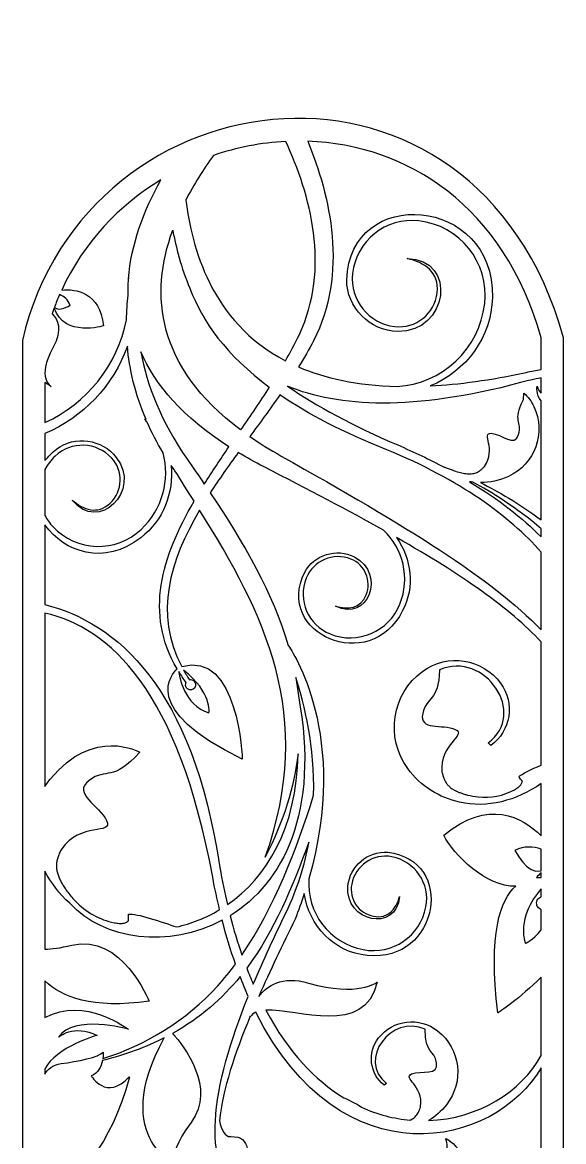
# Model space of a CAD drawing. Header units: centimetres. Extents: x 22.1 to 27, y -9 to 9.9.
# Drawn here: x 22.14 to 27, y -0.19 to 9.86 of the extents above; entities that cross this region are included whole.
import ezdxf

# ---------------------------------------------------------------- set-up
doc = ezdxf.new("R2010")
doc.units = ezdxf.units.CM
doc.header["$MEASUREMENT"] = 0
doc.layers.add('layer 1', color=7, linetype='Continuous')

msp = doc.modelspace()

# ---------------------------------------------------------------- linework, layer by layer
at = {"layer": 'layer 1', "color": 250, "lineweight": 30}
for points, knots in [([(26.99977, 7.03247), (26.99977, 7.03247), (26.99977, -9.00021), (26.99977, -9.00021), (26.99977, -9.00021), (26.99977, -9.00021), (22.13929, -9.00021), (22.13929, -9.00021), (22.13929, -9.00021), (22.13929, -9.00021), (22.13929, 7.00811), (22.13929, 7.00811), (22.13929, 7.00811), (22.71164, 9.4519), (26.20791, 9.86322), (26.99977, 7.03247)], [0, 0, 0, 0, 0.2, 0.2, 0.2, 0.2, 0.4, 0.4, 0.4, 0.4, 0.6, 0.6, 0.6, 0.6, 1, 1, 1, 1]), ([(23.85495, 8.66928), (24.06501, 8.7407), (24.28403, 8.78321), (24.50433, 8.79439), (24.50433, 8.79439), (24.72381, 8.32384), (24.90995, 7.65723), (24.62385, 7.05545), (24.62385, 7.05545), (24.58745, 6.97889), (24.54649, 6.90212), (24.50216, 6.82517), (24.50216, 6.82517), (23.8268, 7.17734), (23.66253, 7.8499), (23.60693, 8.26733), (23.60693, 8.26733), (23.67886, 8.40791), (23.76385, 8.54268), (23.85495, 8.66928)], [0, 0, 0, 0, 0.16666667, 0.16666667, 0.16666667, 0.16666667, 0.33333333, 0.33333333, 0.33333333, 0.33333333, 0.5, 0.5, 0.5, 0.5, 0.66666667, 0.66666667, 0.66666667, 0.66666667, 1, 1, 1, 1]), ([(26.79725, 7.03181), (26.79725, 7.03181), (26.79725, 6.74616), (26.79725, 6.74616), (26.79725, 6.74616), (26.75366, 6.73909), (26.70895, 6.73074), (26.66273, 6.72071), (26.66273, 6.72071), (26.34353, 6.65143), (26.058, 6.61253), (25.80243, 6.59885), (25.80243, 6.59885), (26.12044, 6.73067), (26.35486, 7.03591), (26.3596, 7.39454), (26.3596, 7.39454), (26.38377, 8.30721), (25.07613, 8.40683), (25.05235, 7.55234), (25.05235, 7.55234), (25.04899, 7.30427), (25.26105, 7.09109), (25.50907, 7.08781), (25.50907, 7.08781), (25.96481, 7.08185), (26.04868, 7.73677), (25.59429, 7.74274), (25.59429, 7.74274), (25.75214, 7.70731), (25.88474, 7.62405), (25.86363, 7.43566), (25.86363, 7.43566), (25.84244, 7.24694), (25.6722, 7.11105), (25.48353, 7.1323), (25.48353, 7.1323), (25.24752, 7.15876), (25.07766, 7.37143), (25.10409, 7.60743), (25.10409, 7.60743), (25.13728, 7.90241), (25.40318, 8.11466), (25.69821, 8.08159), (25.69821, 8.08159), (26.06696, 8.0402), (26.33217, 7.70778), (26.29078, 7.33906), (26.29078, 7.33906), (26.2445, 6.92632), (25.90632, 6.61722), (25.50518, 6.59433), (25.50518, 6.59433), (25.14573, 6.6036), (24.8548, 6.66846), (24.61902, 6.76974), (24.61902, 6.76974), (24.66792, 6.84806), (24.71335, 6.9264), (24.754, 7.0047), (24.754, 7.0047), (25.06741, 7.60839), (24.90239, 8.30734), (24.70324, 8.7958), (24.70324, 8.7958), (25.59309, 8.76498), (26.4638, 8.21872), (26.79725, 7.03181)], [0, 0, 0, 0, 0.05555556, 0.05555556, 0.05555556, 0.05555556, 0.11111111, 0.11111111, 0.11111111, 0.11111111, 0.16666667, 0.16666667, 0.16666667, 0.16666667, 0.22222222, 0.22222222, 0.22222222, 0.22222222, 0.27777778, 0.27777778, 0.27777778, 0.27777778, 0.33333333, 0.33333333, 0.33333333, 0.33333333, 0.38888889, 0.38888889, 0.38888889, 0.38888889, 0.44444444, 0.44444444, 0.44444444, 0.44444444, 0.5, 0.5, 0.5, 0.5, 0.55555556, 0.55555556, 0.55555556, 0.55555556, 0.61111111, 0.61111111, 0.61111111, 0.61111111, 0.66666667, 0.66666667, 0.66666667, 0.66666667, 0.72222222, 0.72222222, 0.72222222, 0.72222222, 0.77777778, 0.77777778, 0.77777778, 0.77777778, 0.83333333, 0.83333333, 0.83333333, 0.83333333, 0.88888889, 0.88888889, 0.88888889, 0.88888889, 1, 1, 1, 1]), ([(22.34181, 6.27138), (22.34181, 6.27138), (22.34181, 6.6288), (22.34181, 6.6288), (22.34181, 6.6288), (22.37495, 6.60669), (22.39744, 6.59458), (22.39744, 6.59458), (22.39744, 6.59458), (22.39744, 6.59458), (22.26289, 6.66836), (22.41365, 6.94191), (22.41365, 6.94191), (22.50487, 7.10747), (22.45731, 7.19945), (22.40552, 7.24629), (22.40552, 7.24629), (22.41167, 7.26388), (22.41799, 7.28134), (22.4245, 7.29868), (22.4245, 7.29868), (22.51752, 7.03178), (22.86829, 7.13857), (22.86829, 7.13857), (22.86829, 7.13857), (22.83342, 7.44178), (22.62145, 7.47135), (22.49232, 7.46022), (22.49232, 7.46022), (22.69093, 7.88739), (23.00752, 8.22226), (23.38319, 8.44988), (23.38319, 8.44988), (23.22946, 8.17423), (23.11462, 7.87079), (23.09293, 7.56014), (23.09293, 7.56014), (23.09293, 7.56014), (23.09163, 7.56916), (23.09163, 7.56916), (23.09163, 7.56916), (23.09203, 7.56512), (23.09232, 7.56109), (23.09269, 7.55705), (23.09269, 7.55705), (23.08946, 7.50953), (23.0885, 7.46183), (23.08988, 7.41407), (23.08988, 7.41407), (23.08124, 7.34426), (23.07559, 7.27036), (23.07396, 7.19303), (23.07396, 7.19303), (22.99373, 6.78588), (22.71895, 6.44118), (22.34181, 6.27138)], [0, 0, 0, 0, 0.06666667, 0.06666667, 0.06666667, 0.06666667, 0.13333333, 0.13333333, 0.13333333, 0.13333333, 0.2, 0.2, 0.2, 0.2, 0.26666667, 0.26666667, 0.26666667, 0.26666667, 0.33333333, 0.33333333, 0.33333333, 0.33333333, 0.4, 0.4, 0.4, 0.4, 0.46666667, 0.46666667, 0.46666667, 0.46666667, 0.53333333, 0.53333333, 0.53333333, 0.53333333, 0.6, 0.6, 0.6, 0.6, 0.66666667, 0.66666667, 0.66666667, 0.66666667, 0.73333333, 0.73333333, 0.73333333, 0.73333333, 0.8, 0.8, 0.8, 0.8, 0.86666667, 0.86666667, 0.86666667, 0.86666667, 1, 1, 1, 1]), ([(24.35661, 6.58809), (23.97024, 6.87568), (23.75232, 7.18037), (23.64371, 7.47642), (23.64371, 7.47642), (23.56408, 7.66236), (23.51831, 7.84528), (23.48918, 7.99766), (23.48918, 7.99766), (23.28021, 7.41782), (23.34168, 6.7712), (24.09852, 6.20572), (24.09852, 6.20572), (24.18666, 6.33354), (24.2745, 6.46103), (24.35661, 6.58809)], [0, 0, 0, 0, 0.2, 0.2, 0.2, 0.2, 0.4, 0.4, 0.4, 0.4, 0.6, 0.6, 0.6, 0.6, 1, 1, 1, 1]), ([(22.42776, 7.30766), (22.44208, 7.34534), (22.45713, 7.38248), (22.47317, 7.41887), (22.47317, 7.41887), (22.51024, 7.40293), (22.55092, 7.37422), (22.5681, 7.32284), (22.5681, 7.32284), (22.5681, 7.32284), (22.46574, 7.25831), (22.42776, 7.30766)], [0, 0, 0, 0, 0.25, 0.25, 0.25, 0.25, 0.5, 0.5, 0.5, 0.5, 1, 1, 1, 1]), ([(22.34181, 5.43706), (22.34181, 5.43706), (22.34181, 5.8478), (22.34181, 5.8478), (22.34181, 5.8478), (22.36462, 5.89209), (22.39521, 5.93327), (22.43361, 5.9693), (22.43361, 5.9693), (22.57806, 6.10476), (22.8049, 6.09745), (22.94038, 5.953), (22.94038, 5.953), (23.04873, 5.83758), (23.04295, 5.65603), (22.92745, 5.54768), (22.92745, 5.54768), (22.81214, 5.43954), (22.69034, 5.48656), (22.58789, 5.57432), (22.58789, 5.57432), (22.81869, 5.27378), (23.21431, 5.65668), (22.98284, 5.95813), (22.98284, 5.95813), (22.85686, 6.12218), (22.6086, 6.15742), (22.44458, 6.03137), (22.44458, 6.03137), (22.40356, 5.9989), (22.36962, 5.96435), (22.34181, 5.92843), (22.34181, 5.92843), (22.34181, 5.92843), (22.34181, 6.17207), (22.34181, 6.17207), (22.34181, 6.17207), (22.68136, 6.31576), (22.95487, 6.59708), (23.08209, 6.95684), (23.08209, 6.95684), (23.10053, 6.75191), (23.15063, 6.52932), (23.2499, 6.29734), (23.2499, 6.29734), (23.2499, 6.29734), (23.23684, 6.30027), (23.23684, 6.30027), (23.23684, 6.30027), (23.24474, 6.29184), (23.25239, 6.28325), (23.2598, 6.27454), (23.2598, 6.27454), (23.29982, 6.18373), (23.34745, 6.09154), (23.4037, 5.99844), (23.4037, 5.99844), (23.46628, 5.75829), (23.39893, 5.49227), (23.20518, 5.31055), (23.20518, 5.31055), (22.97955, 5.09887), (22.62511, 5.1101), (22.41342, 5.33577), (22.41342, 5.33577), (22.38427, 5.36684), (22.36042, 5.40099), (22.34181, 5.43706)], [0, 0, 0, 0, 0.05555556, 0.05555556, 0.05555556, 0.05555556, 0.11111111, 0.11111111, 0.11111111, 0.11111111, 0.16666667, 0.16666667, 0.16666667, 0.16666667, 0.22222222, 0.22222222, 0.22222222, 0.22222222, 0.27777778, 0.27777778, 0.27777778, 0.27777778, 0.33333333, 0.33333333, 0.33333333, 0.33333333, 0.38888889, 0.38888889, 0.38888889, 0.38888889, 0.44444444, 0.44444444, 0.44444444, 0.44444444, 0.5, 0.5, 0.5, 0.5, 0.55555556, 0.55555556, 0.55555556, 0.55555556, 0.61111111, 0.61111111, 0.61111111, 0.61111111, 0.66666667, 0.66666667, 0.66666667, 0.66666667, 0.72222222, 0.72222222, 0.72222222, 0.72222222, 0.77777778, 0.77777778, 0.77777778, 0.77777778, 0.83333333, 0.83333333, 0.83333333, 0.83333333, 0.88888889, 0.88888889, 0.88888889, 0.88888889, 1, 1, 1, 1]), ([(23.77317, 5.71858), (23.7235, 5.79158), (23.67281, 5.86477), (23.62139, 5.93826), (23.62139, 5.93826), (23.38213, 6.28027), (23.25827, 6.60907), (23.20305, 6.90421), (23.20305, 6.90421), (23.33186, 6.60812), (23.57967, 6.3186), (23.9939, 6.05351), (23.9939, 6.05351), (23.91773, 5.94207), (23.84299, 5.83039), (23.77317, 5.71858)], [0, 0, 0, 0, 0.2, 0.2, 0.2, 0.2, 0.4, 0.4, 0.4, 0.4, 0.6, 0.6, 0.6, 0.6, 1, 1, 1, 1]), ([(26.79725, 6.67134), (26.79725, 6.67134), (26.79725, 6.53413), (26.79725, 6.53413), (26.79725, 6.53413), (26.7702, 6.56163), (26.76223, 6.59842), (26.76223, 6.59842), (26.76223, 6.59842), (26.76223, 6.59842), (26.76106, 6.59566), (26.76106, 6.59566), (26.76106, 6.59566), (26.76106, 6.59566), (26.75188, 6.52041), (26.79725, 6.46454), (26.79725, 6.46454), (26.79725, 6.46454), (26.79725, 5.39564), (26.79725, 5.39564), (26.79725, 5.39564), (26.5994, 5.54465), (26.40687, 5.65461), (26.2536, 5.73095), (26.2536, 5.73095), (26.33785, 5.73066), (26.42346, 5.74849), (26.50486, 5.78649), (26.50486, 5.78649), (26.74117, 5.89676), (26.84336, 6.17772), (26.73301, 6.41406), (26.73301, 6.41406), (26.71095, 6.46132), (26.68036, 6.50187), (26.64393, 6.53475), (26.64393, 6.53475), (26.64393, 6.53475), (26.6384, 6.47781), (26.6384, 6.47781), (26.6384, 6.47781), (26.53799, 6.27983), (26.62944, 6.28074), (26.59538, 6.16307), (26.59538, 6.16307), (26.56104, 6.04404), (26.44341, 6.16809), (26.35, 6.17372), (26.35, 6.17372), (26.25662, 6.17923), (26.40034, 6.034), (26.28951, 5.87657), (26.28951, 5.87657), (26.28732, 5.87349), (26.2838, 5.87082), (26.28115, 5.86821), (26.28115, 5.86821), (26.27538, 5.86244), (26.26951, 5.85683), (26.26344, 5.85139), (26.26344, 5.85139), (26.25749, 5.84616), (26.25137, 5.84112), (26.24484, 5.83664), (26.24484, 5.83664), (26.23854, 5.8322), (26.23191, 5.82821), (26.22504, 5.82482), (26.22504, 5.82482), (26.21821, 5.82143), (26.21107, 5.81868), (26.20378, 5.8165), (26.20378, 5.8165), (26.1964, 5.81435), (26.18889, 5.81273), (26.18125, 5.8117), (26.18125, 5.8117), (26.17347, 5.81069), (26.16563, 5.81019), (26.15781, 5.81014), (26.15781, 5.81014), (26.14972, 5.8101), (26.14171, 5.81046), (26.13371, 5.81121), (26.13371, 5.81121), (26.12564, 5.81193), (26.11755, 5.81292), (26.10951, 5.81422), (26.10951, 5.81422), (26.10145, 5.81557), (26.09342, 5.81715), (26.08547, 5.81886), (26.08547, 5.81886), (26.0775, 5.82061), (26.06959, 5.82253), (26.06175, 5.82465), (26.06175, 5.82465), (26.03872, 5.83084), (26.01576, 5.83837), (25.99382, 5.8476), (25.99382, 5.8476), (25.99382, 5.8476), (25.99027, 5.84785), (25.99027, 5.84785), (25.99027, 5.84785), (25.95105, 5.86294), (25.92899, 5.87016), (25.92899, 5.87016), (25.92899, 5.87016), (25.92899, 5.87016), (25.9267, 5.86935), (25.9267, 5.86935), (25.9267, 5.86935), (25.79807, 5.93788), (25.65933, 6.00475), (25.50956, 6.06946), (25.50956, 6.06946), (25.10686, 6.24164), (24.78212, 6.41851), (24.52113, 6.59639), (24.52113, 6.59639), (24.9818, 6.40938), (25.64656, 6.3693), (26.61196, 6.62886), (26.61196, 6.62886), (26.67623, 6.64614), (26.73785, 6.66012), (26.79725, 6.67134)], [0, 0, 0, 0, 0.03030303, 0.03030303, 0.03030303, 0.03030303, 0.06060606, 0.06060606, 0.06060606, 0.06060606, 0.09090909, 0.09090909, 0.09090909, 0.09090909, 0.12121212, 0.12121212, 0.12121212, 0.12121212, 0.15151515, 0.15151515, 0.15151515, 0.15151515, 0.18181818, 0.18181818, 0.18181818, 0.18181818, 0.21212121, 0.21212121, 0.21212121, 0.21212121, 0.24242424, 0.24242424, 0.24242424, 0.24242424, 0.27272727, 0.27272727, 0.27272727, 0.27272727, 0.3030303, 0.3030303, 0.3030303, 0.3030303, 0.33333333, 0.33333333, 0.33333333, 0.33333333, 0.36363636, 0.36363636, 0.36363636, 0.36363636, 0.39393939, 0.39393939, 0.39393939, 0.39393939, 0.42424242, 0.42424242, 0.42424242, 0.42424242, 0.45454545, 0.45454545, 0.45454545, 0.45454545, 0.48484848, 0.48484848, 0.48484848, 0.48484848, 0.51515152, 0.51515152, 0.51515152, 0.51515152, 0.54545455, 0.54545455, 0.54545455, 0.54545455, 0.57575758, 0.57575758, 0.57575758, 0.57575758, 0.60606061, 0.60606061, 0.60606061, 0.60606061, 0.63636364, 0.63636364, 0.63636364, 0.63636364, 0.66666667, 0.66666667, 0.66666667, 0.66666667, 0.6969697, 0.6969697, 0.6969697, 0.6969697, 0.72727273, 0.72727273, 0.72727273, 0.72727273, 0.75757576, 0.75757576, 0.75757576, 0.75757576, 0.78787879, 0.78787879, 0.78787879, 0.78787879, 0.81818182, 0.81818182, 0.81818182, 0.81818182, 0.84848485, 0.84848485, 0.84848485, 0.84848485, 0.87878788, 0.87878788, 0.87878788, 0.87878788, 0.90909091, 0.90909091, 0.90909091, 0.90909091, 0.93939394, 0.93939394, 0.93939394, 0.93939394, 1, 1, 1, 1]), ([(26.79725, 5.10705), (26.79725, 5.10705), (26.79725, 4.40894), (26.79725, 4.40894), (26.79725, 4.40894), (26.35399, 4.87125), (25.58956, 5.33937), (24.46399, 5.9697), (24.46399, 5.9697), (24.36135, 6.02717), (24.26822, 6.08591), (24.18223, 6.14552), (24.18223, 6.14552), (24.27386, 6.27034), (24.36579, 6.39489), (24.45263, 6.5193), (24.45263, 6.5193), (24.70424, 6.34618), (25.01955, 6.18014), (25.41257, 6.02706), (25.41257, 6.02706), (26.06795, 5.75331), (26.51285, 5.43458), (26.79725, 5.10705)], [0, 0, 0, 0, 0.14285714, 0.14285714, 0.14285714, 0.14285714, 0.28571429, 0.28571429, 0.28571429, 0.28571429, 0.42857143, 0.42857143, 0.42857143, 0.42857143, 0.57142857, 0.57142857, 0.57142857, 0.57142857, 0.71428571, 0.71428571, 0.71428571, 0.71428571, 1, 1, 1, 1]), ([(26.79725, 4.301), (26.79725, 4.301), (26.79725, 3.19425), (26.79725, 3.19425), (26.79725, 3.19425), (26.70983, 3.15816), (26.61944, 3.11624), (26.59858, 3.08976), (26.59858, 3.08976), (26.59611, 3.08667), (26.6308, 3.05267), (26.62974, 3.04892), (26.62974, 3.04892), (26.62852, 3.0448), (26.62707, 3.04075), (26.62543, 3.03681), (26.62543, 3.03681), (26.62186, 3.02834), (26.61709, 3.02066), (26.61126, 3.01369), (26.61126, 3.01369), (26.6045, 3.00575), (26.59646, 2.99884), (26.58815, 2.99264), (26.58815, 2.99264), (26.57888, 2.98571), (26.56889, 2.97958), (26.55872, 2.97385), (26.55872, 2.97385), (26.46042, 2.91832), (26.3433, 2.89785), (26.23141, 2.90977), (26.23141, 2.90977), (26.20008, 2.91307), (26.16865, 2.91897), (26.13797, 2.92647), (26.13797, 2.92647), (26.12754, 2.92902), (26.11714, 2.93183), (26.10678, 2.93488), (26.10678, 2.93488), (26.09648, 2.93798), (26.08616, 2.94126), (26.07595, 2.94484), (26.07595, 2.94484), (26.06578, 2.94846), (26.05577, 2.95246), (26.04595, 2.95677), (26.04595, 2.95677), (26.0362, 2.961), (26.02668, 2.9657), (26.01731, 2.9709), (26.01731, 2.9709), (26.00828, 2.97593), (25.99953, 2.98153), (25.99113, 2.98766), (25.99113, 2.98766), (25.98294, 2.99372), (25.97523, 3.00039), (25.96806, 3.00758), (25.96806, 3.00758), (25.96101, 3.01474), (25.95447, 3.0225), (25.94869, 3.03077), (25.94869, 3.03077), (25.9429, 3.0391), (25.93775, 3.04795), (25.93327, 3.05712), (25.93327, 3.05712), (25.92855, 3.06647), (25.92466, 3.07623), (25.92111, 3.08609), (25.92111, 3.08609), (25.91754, 3.09626), (25.9143, 3.1065), (25.91131, 3.11687), (25.91131, 3.11687), (25.9099, 3.1216), (25.9075, 3.12695), (25.90694, 3.13192), (25.90694, 3.13192), (25.87876, 3.38516), (26.13804, 3.46195), (26.02622, 3.51511), (26.02622, 3.51511), (25.9143, 3.56815), (25.69877, 3.49926), (25.73485, 3.65921), (25.73485, 3.65921), (25.77037, 3.81741), (25.87585, 3.75804), (25.88562, 4.05167), (25.88562, 4.05167), (26.29349, 4.22255), (26.68245, 3.65808), (26.32092, 3.39355), (26.32092, 3.39355), (26.32092, 3.39355), (26.34716, 3.37072), (26.34716, 3.37072), (26.34716, 3.37072), (26.52548, 3.50113), (26.56424, 3.75133), (26.43388, 3.92966), (26.43388, 3.92966), (26.2709, 4.15252), (25.95809, 4.20106), (25.73524, 4.03806), (25.73524, 4.03806), (25.45658, 3.83432), (25.39596, 3.44331), (25.59973, 3.16474), (25.59973, 3.16474), (25.71735, 3.00391), (25.88492, 2.90124), (26.06549, 2.86234), (26.06549, 2.86234), (26.31305, 2.80596), (26.57539, 2.87443), (26.79725, 3.02911), (26.79725, 3.02911), (26.79725, 3.02911), (26.79725, 2.56062), (26.79725, 2.56062), (26.79725, 2.56062), (26.62723, 2.72954), (26.32327, 2.89727), (25.92466, 2.56494), (25.92466, 2.56494), (26.00775, 2.39192), (26.30909, 2.09467), (26.56917, 2.10866), (26.56917, 2.10866), (26.43344, 1.98616), (26.32111, 1.68456), (26.40898, 0.96996), (26.40898, 0.96996), (26.40898, 0.96996), (26.61221, 1.10309), (26.79725, 1.2911), (26.79725, 1.2911), (26.79725, 1.2911), (26.79725, 0.58789), (26.79725, 0.58789), (26.79725, 0.58789), (26.62392, 0.2633), (26.23151, 0.02004), (25.78571, 0.00338), (25.78571, 0.00338), (25.84645, 0.03946), (25.90169, 0.08712), (25.94798, 0.14599), (25.94798, 0.14599), (26.1092, 0.35096), (26.07373, 0.6478), (25.86867, 0.80902), (25.86867, 0.80902), (25.70471, 0.93797), (25.46721, 0.90957), (25.33827, 0.7456), (25.33827, 0.7456), (25.23512, 0.61436), (25.25779, 0.42441), (25.38901, 0.32125), (25.38901, 0.32125), (25.38901, 0.32125), (25.40944, 0.33779), (25.40944, 0.33779), (25.40944, 0.33779), (25.14342, 0.54707), (25.45202, 0.96306), (25.75549, 0.82326), (25.75549, 0.82326), (25.75513, 0.60128), (25.83634, 0.64333), (25.85899, 0.52292), (25.85899, 0.52292), (25.88201, 0.40119), (25.72108, 0.4589), (25.63515, 0.4218), (25.63515, 0.4218), (25.54933, 0.38462), (25.74309, 0.31979), (25.71513, 0.1293), (25.71513, 0.1293), (25.71457, 0.12556), (25.71263, 0.12159), (25.71144, 0.11805), (25.71144, 0.11805), (25.70889, 0.11031), (25.70618, 0.10265), (25.70322, 0.09507), (25.70322, 0.09507), (25.70027, 0.08772), (25.69708, 0.08047), (25.69328, 0.07351), (25.69328, 0.07351), (25.68964, 0.06672), (25.68552, 0.06017), (25.68093, 0.05403), (25.68093, 0.05403), (25.67635, 0.04794), (25.67121, 0.04225), (25.66569, 0.03703), (25.66569, 0.03703), (25.66009, 0.03178), (25.65409, 0.02695), (25.64775, 0.02259), (25.64775, 0.02259), (25.64125, 0.01818), (25.63449, 0.01419), (25.62754, 0.01062), (25.62754, 0.01062), (25.62551, 0.00958), (25.62349, 0.00856), (25.62145, 0.00759), (25.62145, 0.00759), (25.47731, 0.02036), (25.32989, 0.0574), (25.18436, 0.12348), (25.18436, 0.12348), (25.15822, 0.14659), (25.0878, 0.1807), (25.02473, 0.20873), (25.02473, 0.20873), (24.76971, 0.36526), (24.52678, 0.61844), (24.32544, 0.99455), (24.32544, 0.99455), (24.61644, 1.00872), (25.20953, 0.75348), (25.32544, 1.2463), (25.32544, 1.2463), (25.32544, 1.2463), (25.15444, 1.11079), (24.70945, 1.23831), (24.70945, 1.23831), (24.46909, 1.30718), (24.33548, 1.21541), (24.26337, 1.11646), (24.26337, 1.11646), (24.26337, 1.11646), (24.26218, 1.11885), (24.26218, 1.11885), (24.26218, 1.11885), (24.36436, 1.34988), (24.47787, 1.58402), (24.58834, 1.81227), (24.58834, 1.81227), (24.61924, 1.89041), (24.64672, 1.96688), (24.67124, 2.04175), (24.67124, 2.04175), (24.71115, 1.75517), (24.93965, 1.51256), (25.23608, 1.48596), (25.23608, 1.48596), (25.88728, 1.41878), (26.02999, 2.34826), (25.42035, 2.41198), (25.42035, 2.41198), (25.24319, 2.42795), (25.07916, 2.28798), (25.06327, 2.11083), (25.06327, 2.11083), (25.03409, 1.78532), (25.49775, 1.68955), (25.52686, 2.0141), (25.52686, 2.0141), (25.4929, 1.90319), (25.42614, 1.81292), (25.29258, 1.83832), (25.29258, 1.83832), (25.1588, 1.86378), (25.07096, 1.99293), (25.09647, 2.12667), (25.09647, 2.12667), (25.12829, 2.29396), (25.28963, 2.40377), (25.45693, 2.37197), (25.45693, 2.37197), (25.666, 2.33212), (25.80323, 2.1304), (25.76344, 1.92128), (25.76344, 1.92128), (25.7137, 1.65989), (25.46153, 1.48844), (25.20017, 1.53819), (25.20017, 1.53819), (24.89593, 1.59606), (24.6891, 1.8735), (24.71235, 2.17519), (24.71235, 2.17519), (25.08244, 3.46049), (24.55546, 4.22921), (24.52709, 4.26929), (24.52709, 4.26929), (24.39005, 4.73816), (24.13078, 5.18584), (23.82672, 5.63927), (23.82672, 5.63927), (23.9048, 5.76041), (23.98985, 5.88115), (24.07711, 6.00157), (24.07711, 6.00157), (24.14997, 5.95784), (24.22711, 5.91478), (24.30962, 5.87256), (24.30962, 5.87256), (24.71163, 5.66688), (25.06859, 5.4794), (25.38263, 5.30347), (25.38263, 5.30347), (25.5582, 5.13867), (25.62444, 4.877), (25.52935, 4.64006), (25.52935, 4.64006), (25.43029, 4.39315), (25.14991, 4.27325), (24.90297, 4.37233), (24.90297, 4.37233), (24.70541, 4.45161), (24.60954, 4.67596), (24.68875, 4.87352), (24.68875, 4.87352), (24.7522, 5.03155), (24.93169, 5.10819), (25.08973, 5.04476), (25.08973, 5.04476), (25.2161, 4.99412), (25.27748, 4.8505), (25.22678, 4.72411), (25.22678, 4.72411), (25.17614, 4.59795), (25.06412, 4.59039), (24.9524, 4.62162), (24.9524, 4.62162), (25.2414, 4.47111), (25.41082, 4.91321), (25.12096, 5.06418), (25.12096, 5.06418), (24.96321, 5.14634), (24.7569, 5.08369), (24.67478, 4.92589), (24.67478, 4.92589), (24.39966, 4.37815), (25.25934, 3.99705), (25.55397, 4.58166), (25.55397, 4.58166), (25.66546, 4.79576), (25.63319, 5.04883), (25.49976, 5.23724), (25.49976, 5.23724), (26.0888, 4.90092), (26.51651, 4.60507), (26.79725, 4.301)], [0, 0, 0, 0, 0.01111111, 0.01111111, 0.01111111, 0.01111111, 0.02222222, 0.02222222, 0.02222222, 0.02222222, 0.03333333, 0.03333333, 0.03333333, 0.03333333, 0.04444444, 0.04444444, 0.04444444, 0.04444444, 0.05555556, 0.05555556, 0.05555556, 0.05555556, 0.06666667, 0.06666667, 0.06666667, 0.06666667, 0.07777778, 0.07777778, 0.07777778, 0.07777778, 0.08888889, 0.08888889, 0.08888889, 0.08888889, 0.1, 0.1, 0.1, 0.1, 0.11111111, 0.11111111, 0.11111111, 0.11111111, 0.12222222, 0.12222222, 0.12222222, 0.12222222, 0.13333333, 0.13333333, 0.13333333, 0.13333333, 0.14444444, 0.14444444, 0.14444444, 0.14444444, 0.15555556, 0.15555556, 0.15555556, 0.15555556, 0.16666667, 0.16666667, 0.16666667, 0.16666667, 0.17777778, 0.17777778, 0.17777778, 0.17777778, 0.18888889, 0.18888889, 0.18888889, 0.18888889, 0.2, 0.2, 0.2, 0.2, 0.21111111, 0.21111111, 0.21111111, 0.21111111, 0.22222222, 0.22222222, 0.22222222, 0.22222222, 0.23333333, 0.23333333, 0.23333333, 0.23333333, 0.24444444, 0.24444444, 0.24444444, 0.24444444, 0.25555556, 0.25555556, 0.25555556, 0.25555556, 0.26666667, 0.26666667, 0.26666667, 0.26666667, 0.27777778, 0.27777778, 0.27777778, 0.27777778, 0.28888889, 0.28888889, 0.28888889, 0.28888889, 0.3, 0.3, 0.3, 0.3, 0.31111111, 0.31111111, 0.31111111, 0.31111111, 0.32222222, 0.32222222, 0.32222222, 0.32222222, 0.33333333, 0.33333333, 0.33333333, 0.33333333, 0.34444444, 0.34444444, 0.34444444, 0.34444444, 0.35555556, 0.35555556, 0.35555556, 0.35555556, 0.36666667, 0.36666667, 0.36666667, 0.36666667, 0.37777778, 0.37777778, 0.37777778, 0.37777778, 0.38888889, 0.38888889, 0.38888889, 0.38888889, 0.4, 0.4, 0.4, 0.4, 0.41111111, 0.41111111, 0.41111111, 0.41111111, 0.42222222, 0.42222222, 0.42222222, 0.42222222, 0.43333333, 0.43333333, 0.43333333, 0.43333333, 0.44444444, 0.44444444, 0.44444444, 0.44444444, 0.45555556, 0.45555556, 0.45555556, 0.45555556, 0.46666667, 0.46666667, 0.46666667, 0.46666667, 0.47777778, 0.47777778, 0.47777778, 0.47777778, 0.48888889, 0.48888889, 0.48888889, 0.48888889, 0.5, 0.5, 0.5, 0.5, 0.51111111, 0.51111111, 0.51111111, 0.51111111, 0.52222222, 0.52222222, 0.52222222, 0.52222222, 0.53333333, 0.53333333, 0.53333333, 0.53333333, 0.54444444, 0.54444444, 0.54444444, 0.54444444, 0.55555556, 0.55555556, 0.55555556, 0.55555556, 0.56666667, 0.56666667, 0.56666667, 0.56666667, 0.57777778, 0.57777778, 0.57777778, 0.57777778, 0.58888889, 0.58888889, 0.58888889, 0.58888889, 0.6, 0.6, 0.6, 0.6, 0.61111111, 0.61111111, 0.61111111, 0.61111111, 0.62222222, 0.62222222, 0.62222222, 0.62222222, 0.63333333, 0.63333333, 0.63333333, 0.63333333, 0.64444444, 0.64444444, 0.64444444, 0.64444444, 0.65555556, 0.65555556, 0.65555556, 0.65555556, 0.66666667, 0.66666667, 0.66666667, 0.66666667, 0.67777778, 0.67777778, 0.67777778, 0.67777778, 0.68888889, 0.68888889, 0.68888889, 0.68888889, 0.7, 0.7, 0.7, 0.7, 0.71111111, 0.71111111, 0.71111111, 0.71111111, 0.72222222, 0.72222222, 0.72222222, 0.72222222, 0.73333333, 0.73333333, 0.73333333, 0.73333333, 0.74444444, 0.74444444, 0.74444444, 0.74444444, 0.75555556, 0.75555556, 0.75555556, 0.75555556, 0.76666667, 0.76666667, 0.76666667, 0.76666667, 0.77777778, 0.77777778, 0.77777778, 0.77777778, 0.78888889, 0.78888889, 0.78888889, 0.78888889, 0.8, 0.8, 0.8, 0.8, 0.81111111, 0.81111111, 0.81111111, 0.81111111, 0.82222222, 0.82222222, 0.82222222, 0.82222222, 0.83333333, 0.83333333, 0.83333333, 0.83333333, 0.84444444, 0.84444444, 0.84444444, 0.84444444, 0.85555556, 0.85555556, 0.85555556, 0.85555556, 0.86666667, 0.86666667, 0.86666667, 0.86666667, 0.87777778, 0.87777778, 0.87777778, 0.87777778, 0.88888889, 0.88888889, 0.88888889, 0.88888889, 0.9, 0.9, 0.9, 0.9, 0.91111111, 0.91111111, 0.91111111, 0.91111111, 0.92222222, 0.92222222, 0.92222222, 0.92222222, 0.93333333, 0.93333333, 0.93333333, 0.93333333, 0.94444444, 0.94444444, 0.94444444, 0.94444444, 0.95555556, 0.95555556, 0.95555556, 0.95555556, 0.96666667, 0.96666667, 0.96666667, 0.96666667, 0.97777778, 0.97777778, 0.97777778, 0.97777778, 1, 1, 1, 1]), ([(22.34181, 4.63552), (22.34181, 4.63552), (22.34181, 5.3512), (22.34181, 5.3512), (22.34181, 5.3512), (22.5124, 5.10847), (22.87563, 4.9789), (23.20248, 5.23689), (23.20248, 5.23689), (23.40549, 5.3928), (23.49838, 5.64158), (23.47664, 5.88449), (23.47664, 5.88449), (23.48738, 5.86862), (23.49835, 5.85273), (23.50961, 5.83683), (23.50961, 5.83683), (23.56704, 5.74569), (23.62437, 5.65526), (23.68087, 5.56517), (23.68087, 5.56517), (23.39152, 5.06347), (23.23419, 4.55925), (23.52937, 4.05831), (23.52937, 4.05831), (23.48615, 4.01897), (23.17986, 3.69839), (24.11415, 3.24828), (24.11415, 3.24828), (24.11415, 3.24828), (24.08092, 4.23046), (23.5698, 4.07969), (23.5698, 4.07969), (23.32098, 4.5585), (23.46153, 5.02475), (23.73127, 5.48451), (23.73127, 5.48451), (24.31021, 4.55404), (24.77708, 3.64853), (24.32033, 2.36735), (24.32033, 2.36735), (24.48688, 2.69331), (24.58018, 3.00093), (24.61517, 3.29544), (24.61517, 3.29544), (24.60372, 2.62565), (24.33159, 2.18468), (23.98067, 1.94215), (23.98067, 1.94215), (23.95571, 2.04795), (23.93278, 2.15843), (23.91249, 2.2746), (23.91249, 2.2746), (23.66899, 3.9004), (22.9819, 4.47569), (22.34181, 4.63552)], [0, 0, 0, 0, 0.06666667, 0.06666667, 0.06666667, 0.06666667, 0.13333333, 0.13333333, 0.13333333, 0.13333333, 0.2, 0.2, 0.2, 0.2, 0.26666667, 0.26666667, 0.26666667, 0.26666667, 0.33333333, 0.33333333, 0.33333333, 0.33333333, 0.4, 0.4, 0.4, 0.4, 0.46666667, 0.46666667, 0.46666667, 0.46666667, 0.53333333, 0.53333333, 0.53333333, 0.53333333, 0.6, 0.6, 0.6, 0.6, 0.66666667, 0.66666667, 0.66666667, 0.66666667, 0.73333333, 0.73333333, 0.73333333, 0.73333333, 0.8, 0.8, 0.8, 0.8, 0.86666667, 0.86666667, 0.86666667, 0.86666667, 1, 1, 1, 1]), ([(26.79725, 5.31691), (26.79725, 5.31691), (26.79725, 5.24409), (26.79725, 5.24409), (26.79725, 5.24409), (26.62932, 5.41361), (26.41761, 5.58031), (26.15518, 5.73959), (26.15518, 5.73959), (26.16505, 5.73788), (26.17495, 5.73644), (26.1849, 5.73523), (26.1849, 5.73523), (26.35094, 5.64731), (26.57297, 5.51093), (26.79725, 5.31691)], [0, 0, 0, 0, 0.2, 0.2, 0.2, 0.2, 0.4, 0.4, 0.4, 0.4, 0.6, 0.6, 0.6, 0.6, 1, 1, 1, 1]), ([(22.34181, 3.00289), (22.34181, 3.00289), (22.34181, 4.55912), (22.34181, 4.55912), (22.34181, 4.55912), (22.92194, 4.43166), (23.54152, 3.8615), (23.84836, 2.18754), (23.84836, 2.18754), (23.86726, 2.08657), (23.88812, 1.99005), (23.91036, 1.89681), (23.91036, 1.89681), (23.78628, 1.82227), (23.65429, 1.77098), (23.52179, 1.74178), (23.52179, 1.74178), (23.40575, 1.78335), (23.15595, 1.86862), (23.09328, 1.85582), (23.09328, 1.85582), (23.08862, 1.85487), (23.09425, 1.7963), (23.09022, 1.79367), (23.09022, 1.79367), (23.08586, 1.79082), (23.08141, 1.78816), (23.0767, 1.78581), (23.0767, 1.78581), (23.06699, 1.78078), (23.05645, 1.77734), (23.04549, 1.77552), (23.04549, 1.77552), (23.03312, 1.7734), (23.02048, 1.77325), (23.00784, 1.77406), (23.00784, 1.77406), (22.99382, 1.77497), (22.97969, 1.77699), (22.96599, 1.77968), (22.96599, 1.77968), (22.8314, 1.80516), (22.70723, 1.87768), (22.61291, 1.97615), (22.61291, 1.97615), (22.58646, 2.00374), (22.56197, 2.03369), (22.53956, 2.06463), (22.53956, 2.06463), (22.53191, 2.07519), (22.52446, 2.08588), (22.5173, 2.09678), (22.5173, 2.09678), (22.51008, 2.10768), (22.50308, 2.1188), (22.49657, 2.13012), (22.49657, 2.13012), (22.49003, 2.14144), (22.48373, 2.15285), (22.47802, 2.1646), (22.47802, 2.1646), (22.4723, 2.17613), (22.46717, 2.18792), (22.46263, 2.19997), (22.46263, 2.19997), (22.45819, 2.2117), (22.45446, 2.22376), (22.45155, 2.23602), (22.45155, 2.23602), (22.44872, 2.24805), (22.44673, 2.26018), (22.44575, 2.27243), (22.44575, 2.27243), (22.44485, 2.28465), (22.44481, 2.29684), (22.44596, 2.30904), (22.44596, 2.30904), (22.44702, 2.32133), (22.44916, 2.33349), (22.45217, 2.3455), (22.45217, 2.3455), (22.4552, 2.35782), (22.45922, 2.36996), (22.46367, 2.38186), (22.46367, 2.38186), (22.46817, 2.39404), (22.47333, 2.40601), (22.47854, 2.41796), (22.47854, 2.41796), (22.48097, 2.42345), (22.48296, 2.43027), (22.48636, 2.43528), (22.48636, 2.43528), (22.65817, 2.69163), (22.95805, 2.56015), (22.89608, 2.69672), (22.89608, 2.69672), (22.83411, 2.83323), (22.58084, 2.93786), (22.73912, 3.05772), (22.73912, 3.05772), (22.89738, 3.1776), (22.94798, 3.03591), (23.19319, 3.31184), (23.19319, 3.31184), (23.19319, 3.31184), (22.78054, 3.54482), (22.38922, 3.06883), (22.38922, 3.06883), (22.37181, 3.04765), (22.35606, 3.02561), (22.34181, 3.00289)], [0, 0, 0, 0, 0.03448276, 0.03448276, 0.03448276, 0.03448276, 0.06896552, 0.06896552, 0.06896552, 0.06896552, 0.10344828, 0.10344828, 0.10344828, 0.10344828, 0.13793103, 0.13793103, 0.13793103, 0.13793103, 0.17241379, 0.17241379, 0.17241379, 0.17241379, 0.20689655, 0.20689655, 0.20689655, 0.20689655, 0.24137931, 0.24137931, 0.24137931, 0.24137931, 0.27586207, 0.27586207, 0.27586207, 0.27586207, 0.31034483, 0.31034483, 0.31034483, 0.31034483, 0.34482759, 0.34482759, 0.34482759, 0.34482759, 0.37931034, 0.37931034, 0.37931034, 0.37931034, 0.4137931, 0.4137931, 0.4137931, 0.4137931, 0.44827586, 0.44827586, 0.44827586, 0.44827586, 0.48275862, 0.48275862, 0.48275862, 0.48275862, 0.51724138, 0.51724138, 0.51724138, 0.51724138, 0.55172414, 0.55172414, 0.55172414, 0.55172414, 0.5862069, 0.5862069, 0.5862069, 0.5862069, 0.62068966, 0.62068966, 0.62068966, 0.62068966, 0.65517241, 0.65517241, 0.65517241, 0.65517241, 0.68965517, 0.68965517, 0.68965517, 0.68965517, 0.72413793, 0.72413793, 0.72413793, 0.72413793, 0.75862069, 0.75862069, 0.75862069, 0.75862069, 0.79310345, 0.79310345, 0.79310345, 0.79310345, 0.82758621, 0.82758621, 0.82758621, 0.82758621, 0.86206897, 0.86206897, 0.86206897, 0.86206897, 0.89655172, 0.89655172, 0.89655172, 0.89655172, 0.93103448, 0.93103448, 0.93103448, 0.93103448, 1, 1, 1, 1]), ([(23.66077, 3.96147), (23.65338, 3.96319), (23.64601, 3.96298), (23.63915, 3.96122), (23.63915, 3.96122), (23.62012, 3.99036), (23.60264, 4.01949), (23.58652, 4.04855), (23.58652, 4.04855), (23.84619, 3.84512), (23.81479, 3.66384), (23.81479, 3.66384), (23.81479, 3.66384), (23.58983, 3.7315), (23.54796, 4.00032), (23.54347, 4.0349), (23.54347, 4.0349), (23.56356, 4.00237), (23.58552, 3.96984), (23.60952, 3.93735), (23.60952, 3.93735), (23.60792, 3.93416), (23.60664, 3.93074), (23.60579, 3.9271), (23.60579, 3.9271), (23.59997, 3.90234), (23.61522, 3.87764), (23.63989, 3.87189), (23.63989, 3.87189), (23.66436, 3.86612), (23.68904, 3.88156), (23.69474, 3.90629), (23.69474, 3.90629), (23.70058, 3.93101), (23.68533, 3.95575), (23.66077, 3.96147)], [0, 0, 0, 0, 0.1, 0.1, 0.1, 0.1, 0.2, 0.2, 0.2, 0.2, 0.3, 0.3, 0.3, 0.3, 0.4, 0.4, 0.4, 0.4, 0.5, 0.5, 0.5, 0.5, 0.6, 0.6, 0.6, 0.6, 0.7, 0.7, 0.7, 0.7, 0.8, 0.8, 0.8, 0.8, 1, 1, 1, 1]), ([(24.75511, 2.92369), (24.60098, 2.44418), (24.40578, 1.91978), (24.11094, 1.48991), (24.11094, 1.48991), (24.07268, 1.60034), (24.03725, 1.71795), (24.00509, 1.8431), (24.00509, 1.8431), (24.47515, 2.13513), (24.8138, 2.76791), (24.61807, 3.81658), (24.61807, 3.81658), (24.61215, 3.87198), (24.60436, 3.927), (24.59472, 3.98166), (24.59472, 3.98166), (24.67406, 3.7378), (24.7652, 3.3585), (24.75511, 2.92369)], [0, 0, 0, 0, 0.16666667, 0.16666667, 0.16666667, 0.16666667, 0.33333333, 0.33333333, 0.33333333, 0.33333333, 0.5, 0.5, 0.5, 0.5, 0.66666667, 0.66666667, 0.66666667, 0.66666667, 1, 1, 1, 1]), ([(24.15367, 1.37261), (24.40484, 1.70894), (24.56335, 2.10387), (24.71268, 2.50315), (24.71268, 2.50315), (24.675, 2.29661), (24.61003, 2.08394), (24.50756, 1.87226), (24.50756, 1.87226), (24.4057, 1.6618), (24.30399, 1.44436), (24.21268, 1.22771), (24.21268, 1.22771), (24.19242, 1.27447), (24.17274, 1.32275), (24.15367, 1.37261)], [0, 0, 0, 0, 0.2, 0.2, 0.2, 0.2, 0.4, 0.4, 0.4, 0.4, 0.6, 0.6, 0.6, 0.6, 1, 1, 1, 1]), ([(26.79725, 2.44118), (26.79725, 2.44118), (26.79725, 2.24558), (26.79725, 2.24558), (26.79725, 2.24558), (26.67158, 2.20954), (26.56236, 2.42853), (26.56236, 2.42853), (26.56236, 2.42853), (26.64483, 2.47209), (26.72948, 2.46349), (26.79725, 2.44118)], [0, 0, 0, 0, 0.25, 0.25, 0.25, 0.25, 0.5, 0.5, 0.5, 0.5, 1, 1, 1, 1]), ([(22.34181, 0.42047), (22.34181, 0.42047), (22.34181, 0.46592), (22.34181, 0.46592), (22.34181, 0.46592), (22.44061, 0.66648), (22.81042, 0.76888), (22.81042, 0.76888), (22.81042, 0.76888), (22.59819, 0.8727), (22.46382, 0.75304), (22.46382, 0.75304), (22.46382, 0.75304), (22.59924, 0.96016), (23.08559, 0.82498), (23.08559, 0.82498), (23.08559, 0.82498), (23.08559, 0.82498), (23.09172, 0.82276), (23.09172, 0.82276), (23.09172, 0.82276), (23.09172, 0.82276), (22.69605, 1.12565), (22.34181, 0.92853), (22.34181, 0.92853), (22.34181, 0.92853), (22.34181, 1.2579), (22.34181, 1.2579), (22.34181, 1.2579), (22.49124, 1.1136), (22.76714, 1.00193), (23.27663, 1.07607), (23.27663, 1.07607), (23.27663, 1.07607), (23.02962, 1.69002), (22.5824, 1.5785), (22.5824, 1.5785), (22.47857, 1.55261), (22.40053, 1.54283), (22.34181, 1.54303), (22.34181, 1.54303), (22.34181, 1.54303), (22.34181, 2.24306), (22.34181, 2.24306), (22.34181, 2.24306), (22.39585, 2.13784), (22.4708, 2.03906), (22.5647, 1.95448), (22.5647, 1.95448), (22.86956, 1.62105), (23.45652, 1.54599), (23.9341, 1.80186), (23.9341, 1.80186), (23.97014, 1.66183), (24.00989, 1.53076), (24.05289, 1.40829), (24.05289, 1.40829), (24.00264, 1.34019), (23.94962, 1.27487), (23.89359, 1.2129), (23.89359, 1.2129), (23.61187, 0.90127), (23.2447, 0.6812), (22.86101, 0.55963), (22.86101, 0.55963), (22.86641, 0.59324), (22.86587, 0.61879), (22.86587, 0.61879), (22.86587, 0.61879), (22.82748, 0.57139), (22.63337, 0.5344), (22.48749, 0.51559), (22.48749, 0.51559), (22.40787, 0.50534), (22.36465, 0.45978), (22.34181, 0.42047)], [0, 0, 0, 0, 0.05, 0.05, 0.05, 0.05, 0.1, 0.1, 0.1, 0.1, 0.15, 0.15, 0.15, 0.15, 0.2, 0.2, 0.2, 0.2, 0.25, 0.25, 0.25, 0.25, 0.3, 0.3, 0.3, 0.3, 0.35, 0.35, 0.35, 0.35, 0.4, 0.4, 0.4, 0.4, 0.45, 0.45, 0.45, 0.45, 0.5, 0.5, 0.5, 0.5, 0.55, 0.55, 0.55, 0.55, 0.6, 0.6, 0.6, 0.6, 0.65, 0.65, 0.65, 0.65, 0.7, 0.7, 0.7, 0.7, 0.75, 0.75, 0.75, 0.75, 0.8, 0.8, 0.8, 0.8, 0.85, 0.85, 0.85, 0.85, 0.9, 0.9, 0.9, 0.9, 1, 1, 1, 1]), ([(26.79725, 2.23138), (26.79725, 2.23138), (26.79725, 2.18647), (26.79725, 2.18647), (26.79725, 2.18647), (26.78441, 2.18741), (26.7703, 2.18768), (26.75526, 2.18684), (26.75526, 2.18684), (26.76973, 2.19988), (26.78375, 2.21467), (26.79725, 2.23138)], [0, 0, 0, 0, 0.25, 0.25, 0.25, 0.25, 0.5, 0.5, 0.5, 0.5, 1, 1, 1, 1]), ([(26.79725, 2.08275), (26.79725, 2.08275), (26.79725, 2.0122), (26.79725, 2.0122), (26.79725, 2.0122), (26.76602, 2.00099), (26.74957, 1.96674), (26.76069, 1.9356), (26.76069, 1.9356), (26.76702, 1.91793), (26.78079, 1.90508), (26.79725, 1.89928), (26.79725, 1.89928), (26.79725, 1.89928), (26.79725, 1.71633), (26.79725, 1.71633), (26.79725, 1.71633), (26.72623, 1.62175), (26.65528, 1.59493), (26.65528, 1.59493), (26.65528, 1.59493), (26.59499, 1.805), (26.71173, 1.98518), (26.79725, 2.08275)], [0, 0, 0, 0, 0.14285714, 0.14285714, 0.14285714, 0.14285714, 0.28571429, 0.28571429, 0.28571429, 0.28571429, 0.42857143, 0.42857143, 0.42857143, 0.42857143, 0.57142857, 0.57142857, 0.57142857, 0.57142857, 0.71428571, 0.71428571, 0.71428571, 0.71428571, 1, 1, 1, 1]), ([(22.34181, -1.4939), (22.34181, -1.4939), (22.34181, -0.67215), (22.34181, -0.67215), (22.34181, -0.67215), (22.64912, -0.53758), (22.93043, -0.22653), (23.10061, 0.39283), (23.10061, 0.39283), (23.10061, 0.39283), (23.09934, 0.39709), (23.09934, 0.39709), (23.09934, 0.39709), (22.89472, 0.17356), (22.7571, 0.40585), (22.7571, 0.40585), (22.7571, 0.40585), (22.82039, 0.4249), (22.84691, 0.48993), (22.85798, 0.54318), (22.85798, 0.54318), (23.06746, 0.59512), (23.25114, 0.66362), (23.41313, 0.74599), (23.41313, 0.74599), (22.90928, -0.1689), (23.56346, -0.42706), (23.56346, -0.42706), (23.56346, -0.42706), (23.56346, -0.42706), (23.37916, -0.38341), (23.65374, -0.01307), (23.65374, -0.01307), (23.88346, 0.29676), (23.59027, 0.67185), (23.48843, 0.78607), (23.48843, 0.78607), (23.73828, 0.92551), (23.93413, 1.09947), (24.09408, 1.29618), (24.09408, 1.29618), (24.11772, 1.23463), (24.14221, 1.17541), (24.16752, 1.11847), (24.16752, 1.11847), (24.00729, 0.7227), (23.88788, 0.33391), (23.87267, -0.00033), (23.87267, -0.00033), (23.86479, -0.10577), (23.86731, -0.27103), (23.92915, -0.43671), (23.92915, -0.43671), (23.95724, -0.51383), (23.99628, -0.58466), (24.04757, -0.6482), (24.04757, -0.6482), (24.04852, -0.6494), (24.04943, -0.65062), (24.0504, -0.65181), (24.0504, -0.65181), (24.05246, -0.65438), (24.05458, -0.6569), (24.0567, -0.65942), (24.0567, -0.65942), (24.09811, -0.7096), (24.1482, -0.75692), (24.20885, -0.79927), (24.20885, -0.79927), (24.32851, -0.88281), (24.44838, -0.92847), (24.56132, -0.94984), (24.56132, -0.94984), (24.0159, -0.9644), (23.60407, -1.65431), (24.12519, -2.06986), (24.12519, -2.06986), (24.32134, -2.22174), (24.6192, -2.18057), (24.77099, -1.98438), (24.77099, -1.98438), (25.04988, -1.62388), (24.57713, -1.16296), (24.29904, -1.52237), (24.29904, -1.52237), (24.42228, -1.41759), (24.56855, -1.36173), (24.70636, -1.49191), (24.70636, -1.49191), (24.84439, -1.62235), (24.85054, -1.84008), (24.7201, -1.97804), (24.7201, -1.97804), (24.557, -2.15066), (24.28493, -2.15844), (24.11229, -1.99538), (24.11229, -1.99538), (23.89659, -1.79146), (23.88696, -1.45134), (24.09083, -1.23555), (24.09083, -1.23555), (24.34569, -0.96586), (24.7708, -0.95393), (25.04044, -1.20875), (25.04044, -1.20875), (25.34224, -1.49388), (25.38585, -1.94979), (25.16313, -2.28398), (25.16313, -2.28398), (24.93938, -2.56593), (24.71249, -2.75934), (24.48965, -2.88687), (24.48965, -2.88687), (24.45654, -2.80061), (24.42134, -2.71715), (24.38325, -2.63759), (24.38325, -2.63759), (23.94674, -1.72607), (22.70699, -1.53182), (22.34181, -1.4939)], [0, 0, 0, 0, 0.03225806, 0.03225806, 0.03225806, 0.03225806, 0.06451613, 0.06451613, 0.06451613, 0.06451613, 0.09677419, 0.09677419, 0.09677419, 0.09677419, 0.12903226, 0.12903226, 0.12903226, 0.12903226, 0.16129032, 0.16129032, 0.16129032, 0.16129032, 0.19354839, 0.19354839, 0.19354839, 0.19354839, 0.22580645, 0.22580645, 0.22580645, 0.22580645, 0.25806452, 0.25806452, 0.25806452, 0.25806452, 0.29032258, 0.29032258, 0.29032258, 0.29032258, 0.32258065, 0.32258065, 0.32258065, 0.32258065, 0.35483871, 0.35483871, 0.35483871, 0.35483871, 0.38709677, 0.38709677, 0.38709677, 0.38709677, 0.41935484, 0.41935484, 0.41935484, 0.41935484, 0.4516129, 0.4516129, 0.4516129, 0.4516129, 0.48387097, 0.48387097, 0.48387097, 0.48387097, 0.51612903, 0.51612903, 0.51612903, 0.51612903, 0.5483871, 0.5483871, 0.5483871, 0.5483871, 0.58064516, 0.58064516, 0.58064516, 0.58064516, 0.61290323, 0.61290323, 0.61290323, 0.61290323, 0.64516129, 0.64516129, 0.64516129, 0.64516129, 0.67741935, 0.67741935, 0.67741935, 0.67741935, 0.70967742, 0.70967742, 0.70967742, 0.70967742, 0.74193548, 0.74193548, 0.74193548, 0.74193548, 0.77419355, 0.77419355, 0.77419355, 0.77419355, 0.80645161, 0.80645161, 0.80645161, 0.80645161, 0.83870968, 0.83870968, 0.83870968, 0.83870968, 0.87096774, 0.87096774, 0.87096774, 0.87096774, 0.90322581, 0.90322581, 0.90322581, 0.90322581, 0.93548387, 0.93548387, 0.93548387, 0.93548387, 1, 1, 1, 1]), ([(26.79725, 0.47728), (26.79725, 0.47728), (26.79725, -0.38772), (26.79725, -0.38772), (26.79725, -0.38772), (26.56121, -0.4299), (26.3298, -0.52486), (26.12007, -0.73697), (26.12007, -0.73697), (26.24123, -0.29569), (25.94089, -0.1579), (25.94089, -0.1579), (25.94089, -0.1579), (25.94089, -0.1579), (26.00285, -0.27967), (25.86936, -0.53702), (25.86936, -0.53702), (25.74087, -0.78475), (25.96757, -0.88772), (25.9847, -0.89508), (25.9847, -0.89508), (25.90475, -1.00211), (25.82884, -1.13009), (25.75817, -1.28353), (25.75817, -1.28353), (25.62162, -1.58), (25.481, -1.8309), (25.33831, -2.04322), (25.33831, -2.04322), (25.42385, -1.71012), (25.32092, -1.3397), (25.03752, -1.1204), (25.03752, -1.1204), (24.93408, -1.03814), (24.82751, -0.98855), (24.72285, -0.96535), (24.72285, -0.96535), (24.96315, -0.96685), (25.14812, -0.87498), (25.19091, -0.85512), (25.19091, -0.85512), (25.19091, -0.85512), (25.0123, -0.69874), (24.81359, -0.72419), (24.81359, -0.72419), (24.61477, -0.74959), (24.5687, -0.45971), (24.5687, -0.45971), (24.5687, -0.45971), (24.5687, -0.45971), (24.23337, -0.51621), (24.18969, -0.42219), (24.18969, -0.42219), (24.14609, -0.3281), (24.2088, -0.13155), (24.00988, -0.14058), (24.00988, -0.14058), (23.95878, -0.14295), (23.92701, -0.08386), (23.90912, 0.00248), (23.90912, 0.00248), (23.93945, 0.28497), (24.04643, 0.60682), (24.18538, 0.94024), (24.18538, 0.94024), (24.18538, 0.94024), (24.18577, 0.9358), (24.18577, 0.9358), (24.18577, 0.9358), (24.19781, 0.9538), (24.21459, 0.96687), (24.23523, 0.97613), (24.23523, 0.97613), (25.00268, -0.55231), (26.38285, -0.23797), (26.79725, 0.47728)], [0, 0, 0, 0, 0.05, 0.05, 0.05, 0.05, 0.1, 0.1, 0.1, 0.1, 0.15, 0.15, 0.15, 0.15, 0.2, 0.2, 0.2, 0.2, 0.25, 0.25, 0.25, 0.25, 0.3, 0.3, 0.3, 0.3, 0.35, 0.35, 0.35, 0.35, 0.4, 0.4, 0.4, 0.4, 0.45, 0.45, 0.45, 0.45, 0.5, 0.5, 0.5, 0.5, 0.55, 0.55, 0.55, 0.55, 0.6, 0.6, 0.6, 0.6, 0.65, 0.65, 0.65, 0.65, 0.7, 0.7, 0.7, 0.7, 0.75, 0.75, 0.75, 0.75, 0.8, 0.8, 0.8, 0.8, 0.85, 0.85, 0.85, 0.85, 0.9, 0.9, 0.9, 0.9, 1, 1, 1, 1])]:
    msp.add_open_spline(points, degree=3, knots=knots, dxfattribs=at)

doc.saveas('drawing.dxf')
